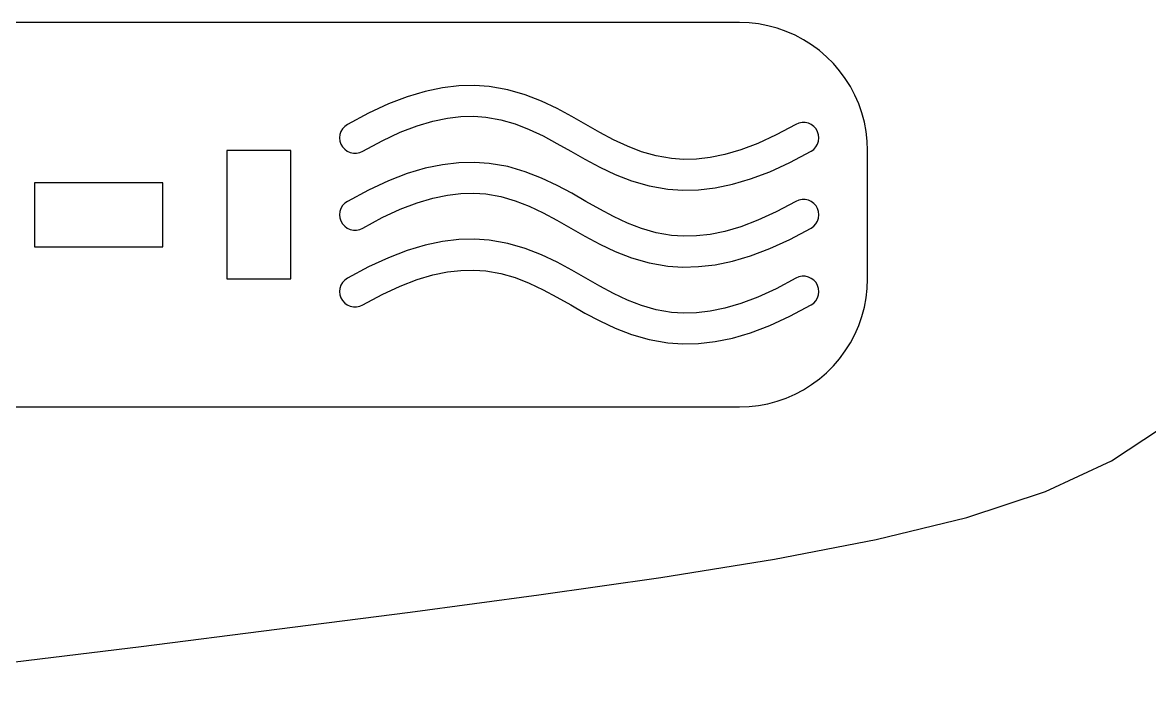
# Model space of a CAD drawing. Header units: millimetres. Extents: x -3928 to -434, y -548 to 1409.
# Drawn here: x -2938.1 to -2850.2, y 1222.8 to 1276.1 of the extents above; entities that cross this region are included whole.
import ezdxf

# ---------------------------------------------------------------- set-up
doc = ezdxf.new("R2010")
doc.units = ezdxf.units.MM
doc.header["$MEASUREMENT"] = 0
doc.layers.add('layer 1', color=7, linetype='Continuous')

msp = doc.modelspace()

# ---------------------------------------------------------------- linework, layer by layer
at = {"layer": 'layer 1', "color": 1, "lineweight": 25}
for points in [[(-2882.1985, 1276.0685), (-2882.1985, 1276.0685), (-2942.1986, 1276.0685), (-2942.1986, 1276.0685)], [(-2917.1986, 1266.0686), (-2917.1986, 1266.0686), (-2922.1986, 1266.0686), (-2922.1986, 1266.0686)], [(-2922.1986, 1266.0686), (-2922.1986, 1266.0686), (-2922.1986, 1256.0688), (-2922.1986, 1256.0688)], [(-2917.1986, 1256.0688), (-2917.1986, 1256.0688), (-2917.1986, 1266.0686), (-2917.1986, 1266.0686)], [(-2872.1987, 1256.0688), (-2872.1987, 1256.0688), (-2872.1987, 1266.0686), (-2872.1987, 1266.0686)], [(-2927.1985, 1263.5685), (-2927.1985, 1263.5685), (-2937.1987, 1263.5685), (-2937.1987, 1263.5685)], [(-2937.1987, 1263.5685), (-2937.1987, 1263.5685), (-2937.1987, 1258.5686), (-2937.1987, 1258.5686)], [(-2927.1985, 1258.5686), (-2927.1985, 1258.5686), (-2927.1985, 1263.5685), (-2927.1985, 1263.5685)], [(-2937.1987, 1258.5686), (-2937.1987, 1258.5686), (-2927.1985, 1258.5686), (-2927.1985, 1258.5686)], [(-2922.1986, 1256.0688), (-2922.1986, 1256.0688), (-2917.1986, 1256.0688), (-2917.1986, 1256.0688)], [(-2942.1986, 1246.0686), (-2942.1986, 1246.0686), (-2882.1985, 1246.0686), (-2882.1985, 1246.0686)]]:
    msp.add_open_spline(points, degree=3, dxfattribs=at)
for points, knots in [([(-2872.1987, 1266.0686), (-2872.1987, 1266.0686), (-2872.2265, 1266.8158), (-2872.2265, 1266.8158), (-2872.2265, 1266.8158), (-2872.2265, 1266.8158), (-2872.3105, 1267.5591), (-2872.3105, 1267.5591), (-2872.3105, 1267.5591), (-2872.3105, 1267.5591), (-2872.4495, 1268.2939), (-2872.4495, 1268.2939), (-2872.4495, 1268.2939), (-2872.4495, 1268.2939), (-2872.6428, 1269.0161), (-2872.6428, 1269.0161), (-2872.6428, 1269.0161), (-2872.6428, 1269.0161), (-2872.8898, 1269.722), (-2872.8898, 1269.722), (-2872.8898, 1269.722), (-2872.8898, 1269.722), (-2873.1889, 1270.4074), (-2873.1889, 1270.4074), (-2873.1889, 1270.4074), (-2873.1889, 1270.4074), (-2873.5385, 1271.0685), (-2873.5385, 1271.0685), (-2873.5385, 1271.0685), (-2873.5385, 1271.0685), (-2873.9361, 1271.7018), (-2873.9361, 1271.7018), (-2873.9361, 1271.7018), (-2873.9361, 1271.7018), (-2874.3802, 1272.3036), (-2874.3802, 1272.3036), (-2874.3802, 1272.3036), (-2874.3802, 1272.3036), (-2874.8681, 1272.8702), (-2874.8681, 1272.8702), (-2874.8681, 1272.8702), (-2874.8681, 1272.8702), (-2875.3969, 1273.399), (-2875.3969, 1273.399), (-2875.3969, 1273.399), (-2875.3969, 1273.399), (-2875.9639, 1273.8869), (-2875.9639, 1273.8869), (-2875.9639, 1273.8869), (-2875.9639, 1273.8869), (-2876.5653, 1274.331), (-2876.5653, 1274.331), (-2876.5653, 1274.331), (-2876.5653, 1274.331), (-2877.1986, 1274.729), (-2877.1986, 1274.729), (-2877.1986, 1274.729), (-2877.1986, 1274.729), (-2877.8597, 1275.0782), (-2877.8597, 1275.0782), (-2877.8597, 1275.0782), (-2877.8597, 1275.0782), (-2878.5451, 1275.3774), (-2878.5451, 1275.3774), (-2878.5451, 1275.3774), (-2878.5451, 1275.3774), (-2879.251, 1275.6243), (-2879.251, 1275.6243), (-2879.251, 1275.6243), (-2879.251, 1275.6243), (-2879.9735, 1275.818), (-2879.9735, 1275.818), (-2879.9735, 1275.818), (-2879.9735, 1275.818), (-2880.7084, 1275.957), (-2880.7084, 1275.957), (-2880.7084, 1275.957), (-2880.7084, 1275.957), (-2881.4513, 1276.0406), (-2881.4513, 1276.0406), (-2881.4513, 1276.0406), (-2881.4513, 1276.0406), (-2882.1985, 1276.0685), (-2882.1985, 1276.0685)], [0, 0, 0, 0, 0.0454545, 0.0454545, 0.0454545, 0.0454545, 0.0909091, 0.0909091, 0.0909091, 0.0909091, 0.1363636, 0.1363636, 0.1363636, 0.1363636, 0.1818182, 0.1818182, 0.1818182, 0.1818182, 0.2272727, 0.2272727, 0.2272727, 0.2272727, 0.2727273, 0.2727273, 0.2727273, 0.2727273, 0.3181818, 0.3181818, 0.3181818, 0.3181818, 0.3636364, 0.3636364, 0.3636364, 0.3636364, 0.4090909, 0.4090909, 0.4090909, 0.4090909, 0.4545455, 0.4545455, 0.4545455, 0.4545455, 0.5, 0.5, 0.5, 0.5, 0.5454545, 0.5454545, 0.5454545, 0.5454545, 0.5909091, 0.5909091, 0.5909091, 0.5909091, 0.6363636, 0.6363636, 0.6363636, 0.6363636, 0.6818182, 0.6818182, 0.6818182, 0.6818182, 0.7272727, 0.7272727, 0.7272727, 0.7272727, 0.7727273, 0.7727273, 0.7727273, 0.7727273, 0.8181818, 0.8181818, 0.8181818, 0.8181818, 0.8636364, 0.8636364, 0.8636364, 0.8636364, 0.9090909, 0.9090909, 0.9090909, 0.9090909, 1, 1, 1, 1]), ([(-3032.8409, 1272.255), (-3032.8409, 1272.255), (-3030.7941, 1271.9999), (-3030.7941, 1271.9999), (-3030.7941, 1271.9999), (-3030.7941, 1271.9999), (-3029.0988, 1271.2827), (-3029.0988, 1271.2827), (-3029.0988, 1271.2827), (-3029.0988, 1271.2827), (-3027.6993, 1270.1708), (-3027.6993, 1270.1708), (-3027.6993, 1270.1708), (-3027.6993, 1270.1708), (-3026.0455, 1267.8964), (-3026.0455, 1267.8964), (-3026.0455, 1267.8964), (-3026.0455, 1267.8964), (-3024.7899, 1265.0608), (-3024.7899, 1265.0608), (-3024.7899, 1265.0608), (-3024.7899, 1265.0608), (-3023.5069, 1260.6881), (-3023.5069, 1260.6881), (-3023.5069, 1260.6881), (-3023.5069, 1260.6881), (-3022.4274, 1255.9383), (-3022.4274, 1255.9383), (-3022.4274, 1255.9383), (-3022.4274, 1255.9383), (-3021.3348, 1251.0792), (-3021.3348, 1251.0792), (-3021.3348, 1251.0792), (-3021.3348, 1251.0792), (-3019.765, 1245.3987), (-3019.765, 1245.3987), (-3019.765, 1245.3987), (-3019.765, 1245.3987), (-3017.7026, 1240.1367), (-3017.7026, 1240.1367), (-3017.7026, 1240.1367), (-3017.7026, 1240.1367), (-3014.9908, 1235.479), (-3014.9908, 1235.479), (-3014.9908, 1235.479), (-3014.9908, 1235.479), (-3011.5283, 1231.537), (-3011.5283, 1231.537), (-3011.5283, 1231.537), (-3011.5283, 1231.537), (-3007.2625, 1228.3613), (-3007.2625, 1228.3613), (-3007.2625, 1228.3613), (-3007.2625, 1228.3613), (-3002.5427, 1226.0912), (-3002.5427, 1226.0912), (-3002.5427, 1226.0912), (-3002.5427, 1226.0912), (-2997.124, 1224.4617), (-2997.124, 1224.4617), (-2997.124, 1224.4617), (-2997.124, 1224.4617), (-2991.0397, 1223.4231), (-2991.0397, 1223.4231), (-2991.0397, 1223.4231), (-2991.0397, 1223.4231), (-2984.3387, 1222.9095), (-2984.3387, 1222.9095), (-2984.3387, 1222.9095), (-2984.3387, 1222.9095), (-2977.0824, 1222.8453), (-2977.0824, 1222.8453), (-2977.0824, 1222.8453), (-2977.0824, 1222.8453), (-2969.3435, 1223.1522), (-2969.3435, 1223.1522), (-2969.3435, 1223.1522), (-2969.3435, 1223.1522), (-2956.399, 1224.1943), (-2956.399, 1224.1943), (-2956.399, 1224.1943), (-2956.399, 1224.1943), (-2942.7959, 1225.6774), (-2942.7959, 1225.6774), (-2942.7959, 1225.6774), (-2942.7959, 1225.6774), (-2928.8898, 1227.375), (-2928.8898, 1227.375), (-2928.8898, 1227.375), (-2928.8898, 1227.375), (-2918.2941, 1228.7183), (-2918.2941, 1228.7183), (-2918.2941, 1228.7183), (-2918.2941, 1228.7183), (-2907.8984, 1230.0617), (-2907.8984, 1230.0617), (-2907.8984, 1230.0617), (-2907.8984, 1230.0617), (-2897.8622, 1231.4002), (-2897.8622, 1231.4002), (-2897.8622, 1231.4002), (-2897.8622, 1231.4002), (-2888.3394, 1232.7566), (-2888.3394, 1232.7566), (-2888.3394, 1232.7566), (-2888.3394, 1232.7566), (-2879.4734, 1234.1797), (-2879.4734, 1234.1797), (-2879.4734, 1234.1797), (-2879.4734, 1234.1797), (-2871.5299, 1235.7079), (-2871.5299, 1235.7079), (-2871.5299, 1235.7079), (-2871.5299, 1235.7079), (-2864.4482, 1237.4436), (-2864.4482, 1237.4436), (-2864.4482, 1237.4436), (-2864.4482, 1237.4436), (-2858.3088, 1239.4678), (-2858.3088, 1239.4678), (-2858.3088, 1239.4678), (-2858.3088, 1239.4678), (-2853.159, 1241.8565), (-2853.159, 1241.8565), (-2853.159, 1241.8565), (-2853.159, 1241.8565), (-2849.3426, 1244.3944), (-2849.3426, 1244.3944), (-2849.3426, 1244.3944), (-2849.3426, 1244.3944), (-2846.3193, 1247.3069), (-2846.3193, 1247.3069), (-2846.3193, 1247.3069), (-2846.3193, 1247.3069), (-2844.0142, 1250.5877), (-2844.0142, 1250.5877), (-2844.0142, 1250.5877), (-2844.0142, 1250.5877), (-2842.3008, 1254.1924), (-2842.3008, 1254.1924), (-2842.3008, 1254.1924), (-2842.3008, 1254.1924), (-2840.9902, 1258.0264), (-2840.9902, 1258.0264), (-2840.9902, 1258.0264), (-2840.9902, 1258.0264), (-2840.0176, 1261.2857), (-2840.0176, 1261.2857), (-2840.0176, 1261.2857), (-2840.0176, 1261.2857), (-2838.9445, 1264.4671), (-2838.9445, 1264.4671), (-2838.9445, 1264.4671), (-2838.9445, 1264.4671), (-2837.5242, 1267.3997), (-2837.5242, 1267.3997), (-2837.5242, 1267.3997), (-2837.5242, 1267.3997), (-2836.0513, 1269.3072), (-2836.0513, 1269.3072), (-2836.0513, 1269.3072), (-2836.0513, 1269.3072), (-2834.0649, 1270.8418), (-2834.0649, 1270.8418), (-2834.0649, 1270.8418), (-2834.0649, 1270.8418), (-2832.3715, 1271.5946), (-2832.3715, 1271.5946), (-2832.3715, 1271.5946), (-2832.3715, 1271.5946), (-2830.3173, 1272.0814), (-2830.3173, 1272.0814), (-2830.3173, 1272.0814), (-2830.3173, 1272.0814), (-2827.8411, 1272.255), (-2827.8411, 1272.255)], [0, 0, 0, 0, 0.0222222, 0.0222222, 0.0222222, 0.0222222, 0.0444444, 0.0444444, 0.0444444, 0.0444444, 0.0666667, 0.0666667, 0.0666667, 0.0666667, 0.0888889, 0.0888889, 0.0888889, 0.0888889, 0.1111111, 0.1111111, 0.1111111, 0.1111111, 0.1333333, 0.1333333, 0.1333333, 0.1333333, 0.1555556, 0.1555556, 0.1555556, 0.1555556, 0.1777778, 0.1777778, 0.1777778, 0.1777778, 0.2, 0.2, 0.2, 0.2, 0.2222222, 0.2222222, 0.2222222, 0.2222222, 0.2444444, 0.2444444, 0.2444444, 0.2444444, 0.2666667, 0.2666667, 0.2666667, 0.2666667, 0.2888889, 0.2888889, 0.2888889, 0.2888889, 0.3111111, 0.3111111, 0.3111111, 0.3111111, 0.3333333, 0.3333333, 0.3333333, 0.3333333, 0.3555556, 0.3555556, 0.3555556, 0.3555556, 0.3777778, 0.3777778, 0.3777778, 0.3777778, 0.4, 0.4, 0.4, 0.4, 0.4222222, 0.4222222, 0.4222222, 0.4222222, 0.4444444, 0.4444444, 0.4444444, 0.4444444, 0.4666667, 0.4666667, 0.4666667, 0.4666667, 0.4888889, 0.4888889, 0.4888889, 0.4888889, 0.5111111, 0.5111111, 0.5111111, 0.5111111, 0.5333333, 0.5333333, 0.5333333, 0.5333333, 0.5555556, 0.5555556, 0.5555556, 0.5555556, 0.5777778, 0.5777778, 0.5777778, 0.5777778, 0.6, 0.6, 0.6, 0.6, 0.6222222, 0.6222222, 0.6222222, 0.6222222, 0.6444444, 0.6444444, 0.6444444, 0.6444444, 0.6666667, 0.6666667, 0.6666667, 0.6666667, 0.6888889, 0.6888889, 0.6888889, 0.6888889, 0.7111111, 0.7111111, 0.7111111, 0.7111111, 0.7333333, 0.7333333, 0.7333333, 0.7333333, 0.7555556, 0.7555556, 0.7555556, 0.7555556, 0.7777778, 0.7777778, 0.7777778, 0.7777778, 0.8, 0.8, 0.8, 0.8, 0.8222222, 0.8222222, 0.8222222, 0.8222222, 0.8444444, 0.8444444, 0.8444444, 0.8444444, 0.8666667, 0.8666667, 0.8666667, 0.8666667, 0.8888889, 0.8888889, 0.8888889, 0.8888889, 0.9111111, 0.9111111, 0.9111111, 0.9111111, 0.9333333, 0.9333333, 0.9333333, 0.9333333, 0.9555556, 0.9555556, 0.9555556, 0.9555556, 1, 1, 1, 1]), ([(-2877.7916, 1268.1119), (-2877.7916, 1268.1119), (-2879.3301, 1267.2928), (-2879.3301, 1267.2928), (-2879.3301, 1267.2928), (-2879.3301, 1267.2928), (-2880.7627, 1266.638), (-2880.7627, 1266.638), (-2880.7627, 1266.638), (-2880.7627, 1266.638), (-2882.0944, 1266.1353), (-2882.0944, 1266.1353), (-2882.0944, 1266.1353), (-2882.0944, 1266.1353), (-2883.332, 1265.7719), (-2883.332, 1265.7719), (-2883.332, 1265.7719), (-2883.332, 1265.7719), (-2884.4827, 1265.5342), (-2884.4827, 1265.5342), (-2884.4827, 1265.5342), (-2884.4827, 1265.5342), (-2885.5555, 1265.4093), (-2885.5555, 1265.4093), (-2885.5555, 1265.4093), (-2885.5555, 1265.4093), (-2886.5602, 1265.3842), (-2886.5602, 1265.3842), (-2886.5602, 1265.3842), (-2886.5602, 1265.3842), (-2887.5078, 1265.4484), (-2887.5078, 1265.4484), (-2887.5078, 1265.4484), (-2887.5078, 1265.4484), (-2888.7016, 1265.6552), (-2888.7016, 1265.6552), (-2888.7016, 1265.6552), (-2888.7016, 1265.6552), (-2889.8379, 1265.9818), (-2889.8379, 1265.9818), (-2889.8379, 1265.9818), (-2889.8379, 1265.9818), (-2890.9375, 1266.4108), (-2890.9375, 1266.4108), (-2890.9375, 1266.4108), (-2890.9375, 1266.4108), (-2892.017, 1266.9234), (-2892.017, 1266.9234), (-2892.017, 1266.9234), (-2892.017, 1266.9234), (-2893.0916, 1267.4977), (-2893.0916, 1267.4977), (-2893.0916, 1267.4977), (-2893.0916, 1267.4977), (-2894.1757, 1268.1105), (-2894.1757, 1268.1105), (-2894.1757, 1268.1105), (-2894.1757, 1268.1105), (-2895.2834, 1268.7384), (-2895.2834, 1268.7384), (-2895.2834, 1268.7384), (-2895.2834, 1268.7384), (-2896.431, 1269.3533), (-2896.431, 1269.3533), (-2896.431, 1269.3533), (-2896.431, 1269.3533), (-2897.6346, 1269.9255), (-2897.6346, 1269.9255), (-2897.6346, 1269.9255), (-2897.6346, 1269.9255), (-2898.9096, 1270.4254), (-2898.9096, 1270.4254), (-2898.9096, 1270.4254), (-2898.9096, 1270.4254), (-2900.2699, 1270.8195), (-2900.2699, 1270.8195), (-2900.2699, 1270.8195), (-2900.2699, 1270.8195), (-2901.7255, 1271.0731), (-2901.7255, 1271.0731), (-2901.7255, 1271.0731), (-2901.7255, 1271.0731), (-2902.8829, 1271.1521), (-2902.8829, 1271.1521), (-2902.8829, 1271.1521), (-2902.8829, 1271.1521), (-2904.0989, 1271.1222), (-2904.0989, 1271.1222), (-2904.0989, 1271.1222), (-2904.0989, 1271.1222), (-2905.3749, 1270.9722), (-2905.3749, 1270.9722), (-2905.3749, 1270.9722), (-2905.3749, 1270.9722), (-2906.7137, 1270.6928), (-2906.7137, 1270.6928), (-2906.7137, 1270.6928), (-2906.7137, 1270.6928), (-2908.1196, 1270.2758), (-2908.1196, 1270.2758), (-2908.1196, 1270.2758), (-2908.1196, 1270.2758), (-2909.5973, 1269.7121), (-2909.5973, 1269.7121), (-2909.5973, 1269.7121), (-2909.5973, 1269.7121), (-2911.1542, 1268.9931), (-2911.1542, 1268.9931), (-2911.1542, 1268.9931), (-2911.1542, 1268.9931), (-2912.7963, 1268.1091), (-2912.7963, 1268.1091)], [0, 0, 0, 0, 0.0344828, 0.0344828, 0.0344828, 0.0344828, 0.0689655, 0.0689655, 0.0689655, 0.0689655, 0.1034483, 0.1034483, 0.1034483, 0.1034483, 0.137931, 0.137931, 0.137931, 0.137931, 0.1724138, 0.1724138, 0.1724138, 0.1724138, 0.2068966, 0.2068966, 0.2068966, 0.2068966, 0.2413793, 0.2413793, 0.2413793, 0.2413793, 0.2758621, 0.2758621, 0.2758621, 0.2758621, 0.3103448, 0.3103448, 0.3103448, 0.3103448, 0.3448276, 0.3448276, 0.3448276, 0.3448276, 0.3793103, 0.3793103, 0.3793103, 0.3793103, 0.4137931, 0.4137931, 0.4137931, 0.4137931, 0.4482759, 0.4482759, 0.4482759, 0.4482759, 0.4827586, 0.4827586, 0.4827586, 0.4827586, 0.5172414, 0.5172414, 0.5172414, 0.5172414, 0.5517241, 0.5517241, 0.5517241, 0.5517241, 0.5862069, 0.5862069, 0.5862069, 0.5862069, 0.6206897, 0.6206897, 0.6206897, 0.6206897, 0.6551724, 0.6551724, 0.6551724, 0.6551724, 0.6896552, 0.6896552, 0.6896552, 0.6896552, 0.7241379, 0.7241379, 0.7241379, 0.7241379, 0.7586207, 0.7586207, 0.7586207, 0.7586207, 0.7931034, 0.7931034, 0.7931034, 0.7931034, 0.8275862, 0.8275862, 0.8275862, 0.8275862, 0.862069, 0.862069, 0.862069, 0.862069, 0.8965517, 0.8965517, 0.8965517, 0.8965517, 0.9310345, 0.9310345, 0.9310345, 0.9310345, 1, 1, 1, 1]), ([(-2911.6008, 1266.0281), (-2911.6008, 1266.0281), (-2910.0799, 1266.8468), (-2910.0799, 1266.8468), (-2910.0799, 1266.8468), (-2910.0799, 1266.8468), (-2908.6642, 1267.5013), (-2908.6642, 1267.5013), (-2908.6642, 1267.5013), (-2908.6642, 1267.5013), (-2907.3484, 1268.0033), (-2907.3484, 1268.0033), (-2907.3484, 1268.0033), (-2907.3484, 1268.0033), (-2906.1257, 1268.3663), (-2906.1257, 1268.3663), (-2906.1257, 1268.3663), (-2906.1257, 1268.3663), (-2904.989, 1268.6033), (-2904.989, 1268.6033), (-2904.989, 1268.6033), (-2904.989, 1268.6033), (-2903.9289, 1268.7282), (-2903.9289, 1268.7282), (-2903.9289, 1268.7282), (-2903.9289, 1268.7282), (-2902.9362, 1268.7529), (-2902.9362, 1268.7529), (-2902.9362, 1268.7529), (-2902.9362, 1268.7529), (-2901.9992, 1268.6891), (-2901.9992, 1268.6891), (-2901.9992, 1268.6891), (-2901.9992, 1268.6891), (-2900.8171, 1268.4827), (-2900.8171, 1268.4827), (-2900.8171, 1268.4827), (-2900.8171, 1268.4827), (-2899.6903, 1268.156), (-2899.6903, 1268.156), (-2899.6903, 1268.156), (-2899.6903, 1268.156), (-2898.5977, 1267.7274), (-2898.5977, 1267.7274), (-2898.5977, 1267.7274), (-2898.5977, 1267.7274), (-2897.5225, 1267.2148), (-2897.5225, 1267.2148), (-2897.5225, 1267.2148), (-2897.5225, 1267.2148), (-2896.45, 1266.6401), (-2896.45, 1266.6401), (-2896.45, 1266.6401), (-2896.45, 1266.6401), (-2895.3663, 1266.0266), (-2895.3663, 1266.0266), (-2895.3663, 1266.0266), (-2895.3663, 1266.0266), (-2894.2568, 1265.3983), (-2894.2568, 1265.3983), (-2894.2568, 1265.3983), (-2894.2568, 1265.3983), (-2893.1053, 1264.7835), (-2893.1053, 1264.7835), (-2893.1053, 1264.7835), (-2893.1053, 1264.7835), (-2891.8964, 1264.2109), (-2891.8964, 1264.2109), (-2891.8964, 1264.2109), (-2891.8964, 1264.2109), (-2890.614, 1263.711), (-2890.614, 1263.711), (-2890.614, 1263.711), (-2890.614, 1263.711), (-2889.2449, 1263.3173), (-2889.2449, 1263.3173), (-2889.2449, 1263.3173), (-2889.2449, 1263.3173), (-2887.7791, 1263.0637), (-2887.7791, 1263.0637), (-2887.7791, 1263.0637), (-2887.7791, 1263.0637), (-2886.6128, 1262.985), (-2886.6128, 1262.985), (-2886.6128, 1262.985), (-2886.6128, 1262.985), (-2885.3873, 1263.015), (-2885.3873, 1263.015), (-2885.3873, 1263.015), (-2885.3873, 1263.015), (-2884.1007, 1263.1649), (-2884.1007, 1263.1649), (-2884.1007, 1263.1649), (-2884.1007, 1263.1649), (-2882.7495, 1263.4436), (-2882.7495, 1263.4436), (-2882.7495, 1263.4436), (-2882.7495, 1263.4436), (-2881.3307, 1263.8602), (-2881.3307, 1263.8602), (-2881.3307, 1263.8602), (-2881.3307, 1263.8602), (-2879.8381, 1264.4233), (-2879.8381, 1264.4233), (-2879.8381, 1264.4233), (-2879.8381, 1264.4233), (-2878.2654, 1265.1419), (-2878.2654, 1265.1419), (-2878.2654, 1265.1419), (-2878.2654, 1265.1419), (-2876.6059, 1266.0252), (-2876.6059, 1266.0252)], [0, 0, 0, 0, 0.0344828, 0.0344828, 0.0344828, 0.0344828, 0.0689655, 0.0689655, 0.0689655, 0.0689655, 0.1034483, 0.1034483, 0.1034483, 0.1034483, 0.137931, 0.137931, 0.137931, 0.137931, 0.1724138, 0.1724138, 0.1724138, 0.1724138, 0.2068966, 0.2068966, 0.2068966, 0.2068966, 0.2413793, 0.2413793, 0.2413793, 0.2413793, 0.2758621, 0.2758621, 0.2758621, 0.2758621, 0.3103448, 0.3103448, 0.3103448, 0.3103448, 0.3448276, 0.3448276, 0.3448276, 0.3448276, 0.3793103, 0.3793103, 0.3793103, 0.3793103, 0.4137931, 0.4137931, 0.4137931, 0.4137931, 0.4482759, 0.4482759, 0.4482759, 0.4482759, 0.4827586, 0.4827586, 0.4827586, 0.4827586, 0.5172414, 0.5172414, 0.5172414, 0.5172414, 0.5517241, 0.5517241, 0.5517241, 0.5517241, 0.5862069, 0.5862069, 0.5862069, 0.5862069, 0.6206897, 0.6206897, 0.6206897, 0.6206897, 0.6551724, 0.6551724, 0.6551724, 0.6551724, 0.6896552, 0.6896552, 0.6896552, 0.6896552, 0.7241379, 0.7241379, 0.7241379, 0.7241379, 0.7586207, 0.7586207, 0.7586207, 0.7586207, 0.7931034, 0.7931034, 0.7931034, 0.7931034, 0.8275862, 0.8275862, 0.8275862, 0.8275862, 0.862069, 0.862069, 0.862069, 0.862069, 0.8965517, 0.8965517, 0.8965517, 0.8965517, 0.9310345, 0.9310345, 0.9310345, 0.9310345, 1, 1, 1, 1]), ([(-2876.6059, 1266.0252), (-2876.6059, 1266.0252), (-2876.4017, 1266.1713), (-2876.4017, 1266.1713), (-2876.4017, 1266.1713), (-2876.4017, 1266.1713), (-2876.2327, 1266.3568), (-2876.2327, 1266.3568), (-2876.2327, 1266.3568), (-2876.2327, 1266.3568), (-2876.1057, 1266.5731), (-2876.1057, 1266.5731), (-2876.1057, 1266.5731), (-2876.1057, 1266.5731), (-2876.0267, 1266.8112), (-2876.0267, 1266.8112), (-2876.0267, 1266.8112), (-2876.0267, 1266.8112), (-2875.9988, 1267.0603), (-2875.9988, 1267.0603), (-2875.9988, 1267.0603), (-2875.9988, 1267.0603), (-2876.0231, 1267.31), (-2876.0231, 1267.31), (-2876.0231, 1267.31), (-2876.0231, 1267.31), (-2876.099, 1267.5492), (-2876.099, 1267.5492), (-2876.099, 1267.5492), (-2876.099, 1267.5492), (-2876.2232, 1267.7672), (-2876.2232, 1267.7672), (-2876.2232, 1267.7672), (-2876.2232, 1267.7672), (-2876.3897, 1267.9549), (-2876.3897, 1267.9549), (-2876.3897, 1267.9549), (-2876.3897, 1267.9549), (-2876.5915, 1268.1038), (-2876.5915, 1268.1038), (-2876.5915, 1268.1038), (-2876.5915, 1268.1038), (-2876.8201, 1268.2075), (-2876.8201, 1268.2075), (-2876.8201, 1268.2075), (-2876.8201, 1268.2075), (-2877.0652, 1268.2611), (-2877.0652, 1268.2611), (-2877.0652, 1268.2611), (-2877.0652, 1268.2611), (-2877.3161, 1268.2629), (-2877.3161, 1268.2629), (-2877.3161, 1268.2629), (-2877.3161, 1268.2629), (-2877.5616, 1268.2125), (-2877.5616, 1268.2125), (-2877.5616, 1268.2125), (-2877.5616, 1268.2125), (-2877.7916, 1268.1119), (-2877.7916, 1268.1119)], [0, 0, 0, 0, 0.0625, 0.0625, 0.0625, 0.0625, 0.125, 0.125, 0.125, 0.125, 0.1875, 0.1875, 0.1875, 0.1875, 0.25, 0.25, 0.25, 0.25, 0.3125, 0.3125, 0.3125, 0.3125, 0.375, 0.375, 0.375, 0.375, 0.4375, 0.4375, 0.4375, 0.4375, 0.5, 0.5, 0.5, 0.5, 0.5625, 0.5625, 0.5625, 0.5625, 0.625, 0.625, 0.625, 0.625, 0.6875, 0.6875, 0.6875, 0.6875, 0.75, 0.75, 0.75, 0.75, 0.8125, 0.8125, 0.8125, 0.8125, 0.875, 0.875, 0.875, 0.875, 1, 1, 1, 1]), ([(-2912.7963, 1268.1091), (-2912.7963, 1268.1091), (-2912.9999, 1267.962), (-2912.9999, 1267.962), (-2912.9999, 1267.962), (-2912.9999, 1267.962), (-2913.1682, 1267.7761), (-2913.1682, 1267.7761), (-2913.1682, 1267.7761), (-2913.1682, 1267.7761), (-2913.2937, 1267.5591), (-2913.2937, 1267.5591), (-2913.2937, 1267.5591), (-2913.2937, 1267.5591), (-2913.3721, 1267.3206), (-2913.3721, 1267.3206), (-2913.3721, 1267.3206), (-2913.3721, 1267.3206), (-2913.3985, 1267.0712), (-2913.3985, 1267.0712), (-2913.3985, 1267.0712), (-2913.3985, 1267.0712), (-2913.3728, 1266.8214), (-2913.3728, 1266.8214), (-2913.3728, 1266.8214), (-2913.3728, 1266.8214), (-2913.2959, 1266.583), (-2913.2959, 1266.583), (-2913.2959, 1266.583), (-2913.2959, 1266.583), (-2913.171, 1266.3653), (-2913.171, 1266.3653), (-2913.171, 1266.3653), (-2913.171, 1266.3653), (-2913.0034, 1266.1787), (-2913.0034, 1266.1787), (-2913.0034, 1266.1787), (-2913.0034, 1266.1787), (-2912.8009, 1266.0305), (-2912.8009, 1266.0305), (-2912.8009, 1266.0305), (-2912.8009, 1266.0305), (-2912.572, 1265.9282), (-2912.572, 1265.9282), (-2912.572, 1265.9282), (-2912.572, 1265.9282), (-2912.3264, 1265.8757), (-2912.3264, 1265.8757), (-2912.3264, 1265.8757), (-2912.3264, 1265.8757), (-2912.0756, 1265.8749), (-2912.0756, 1265.8749), (-2912.0756, 1265.8749), (-2912.0756, 1265.8749), (-2911.8301, 1265.9265), (-2911.8301, 1265.9265), (-2911.8301, 1265.9265), (-2911.8301, 1265.9265), (-2911.6008, 1266.0281), (-2911.6008, 1266.0281)], [0, 0, 0, 0, 0.0625, 0.0625, 0.0625, 0.0625, 0.125, 0.125, 0.125, 0.125, 0.1875, 0.1875, 0.1875, 0.1875, 0.25, 0.25, 0.25, 0.25, 0.3125, 0.3125, 0.3125, 0.3125, 0.375, 0.375, 0.375, 0.375, 0.4375, 0.4375, 0.4375, 0.4375, 0.5, 0.5, 0.5, 0.5, 0.5625, 0.5625, 0.5625, 0.5625, 0.625, 0.625, 0.625, 0.625, 0.6875, 0.6875, 0.6875, 0.6875, 0.75, 0.75, 0.75, 0.75, 0.8125, 0.8125, 0.8125, 0.8125, 0.875, 0.875, 0.875, 0.875, 1, 1, 1, 1]), ([(-2877.7916, 1262.1119), (-2877.7916, 1262.1119), (-2879.3301, 1261.2927), (-2879.3301, 1261.2927), (-2879.3301, 1261.2927), (-2879.3301, 1261.2927), (-2880.7627, 1260.638), (-2880.7627, 1260.638), (-2880.7627, 1260.638), (-2880.7627, 1260.638), (-2882.0944, 1260.1353), (-2882.0944, 1260.1353), (-2882.0944, 1260.1353), (-2882.0944, 1260.1353), (-2883.332, 1259.7719), (-2883.332, 1259.7719), (-2883.332, 1259.7719), (-2883.332, 1259.7719), (-2884.4827, 1259.5341), (-2884.4827, 1259.5341), (-2884.4827, 1259.5341), (-2884.4827, 1259.5341), (-2885.5555, 1259.4092), (-2885.5555, 1259.4092), (-2885.5555, 1259.4092), (-2885.5555, 1259.4092), (-2886.5602, 1259.3842), (-2886.5602, 1259.3842), (-2886.5602, 1259.3842), (-2886.5602, 1259.3842), (-2887.5078, 1259.4484), (-2887.5078, 1259.4484), (-2887.5078, 1259.4484), (-2887.5078, 1259.4484), (-2888.7016, 1259.6551), (-2888.7016, 1259.6551), (-2888.7016, 1259.6551), (-2888.7016, 1259.6551), (-2889.8379, 1259.9818), (-2889.8379, 1259.9818), (-2889.8379, 1259.9818), (-2889.8379, 1259.9818), (-2890.9375, 1260.4108), (-2890.9375, 1260.4108), (-2890.9375, 1260.4108), (-2890.9375, 1260.4108), (-2892.017, 1260.9234), (-2892.017, 1260.9234), (-2892.017, 1260.9234), (-2892.017, 1260.9234), (-2893.0916, 1261.4977), (-2893.0916, 1261.4977), (-2893.0916, 1261.4977), (-2893.0916, 1261.4977), (-2894.1757, 1262.1105), (-2894.1757, 1262.1105), (-2894.1757, 1262.1105), (-2894.1757, 1262.1105), (-2895.2834, 1262.7384), (-2895.2834, 1262.7384), (-2895.2834, 1262.7384), (-2895.2834, 1262.7384), (-2896.431, 1263.3533), (-2896.431, 1263.3533), (-2896.431, 1263.3533), (-2896.431, 1263.3533), (-2897.6346, 1263.9255), (-2897.6346, 1263.9255), (-2897.6346, 1263.9255), (-2897.6346, 1263.9255), (-2898.9096, 1264.4254), (-2898.9096, 1264.4254), (-2898.9096, 1264.4254), (-2898.9096, 1264.4254), (-2900.2699, 1264.8194), (-2900.2699, 1264.8194), (-2900.2699, 1264.8194), (-2900.2699, 1264.8194), (-2901.7255, 1265.0734), (-2901.7255, 1265.0734), (-2901.7255, 1265.0734), (-2901.7255, 1265.0734), (-2902.8829, 1265.1521), (-2902.8829, 1265.1521), (-2902.8829, 1265.1521), (-2902.8829, 1265.1521), (-2904.0989, 1265.1221), (-2904.0989, 1265.1221), (-2904.0989, 1265.1221), (-2904.0989, 1265.1221), (-2905.3749, 1264.9722), (-2905.3749, 1264.9722), (-2905.3749, 1264.9722), (-2905.3749, 1264.9722), (-2906.7137, 1264.6928), (-2906.7137, 1264.6928), (-2906.7137, 1264.6928), (-2906.7137, 1264.6928), (-2908.1196, 1264.2758), (-2908.1196, 1264.2758), (-2908.1196, 1264.2758), (-2908.1196, 1264.2758), (-2909.5973, 1263.7124), (-2909.5973, 1263.7124), (-2909.5973, 1263.7124), (-2909.5973, 1263.7124), (-2911.1542, 1262.9931), (-2911.1542, 1262.9931), (-2911.1542, 1262.9931), (-2911.1542, 1262.9931), (-2912.7963, 1262.109), (-2912.7963, 1262.109)], [0, 0, 0, 0, 0.0344828, 0.0344828, 0.0344828, 0.0344828, 0.0689655, 0.0689655, 0.0689655, 0.0689655, 0.1034483, 0.1034483, 0.1034483, 0.1034483, 0.137931, 0.137931, 0.137931, 0.137931, 0.1724138, 0.1724138, 0.1724138, 0.1724138, 0.2068966, 0.2068966, 0.2068966, 0.2068966, 0.2413793, 0.2413793, 0.2413793, 0.2413793, 0.2758621, 0.2758621, 0.2758621, 0.2758621, 0.3103448, 0.3103448, 0.3103448, 0.3103448, 0.3448276, 0.3448276, 0.3448276, 0.3448276, 0.3793103, 0.3793103, 0.3793103, 0.3793103, 0.4137931, 0.4137931, 0.4137931, 0.4137931, 0.4482759, 0.4482759, 0.4482759, 0.4482759, 0.4827586, 0.4827586, 0.4827586, 0.4827586, 0.5172414, 0.5172414, 0.5172414, 0.5172414, 0.5517241, 0.5517241, 0.5517241, 0.5517241, 0.5862069, 0.5862069, 0.5862069, 0.5862069, 0.6206897, 0.6206897, 0.6206897, 0.6206897, 0.6551724, 0.6551724, 0.6551724, 0.6551724, 0.6896552, 0.6896552, 0.6896552, 0.6896552, 0.7241379, 0.7241379, 0.7241379, 0.7241379, 0.7586207, 0.7586207, 0.7586207, 0.7586207, 0.7931034, 0.7931034, 0.7931034, 0.7931034, 0.8275862, 0.8275862, 0.8275862, 0.8275862, 0.862069, 0.862069, 0.862069, 0.862069, 0.8965517, 0.8965517, 0.8965517, 0.8965517, 0.9310345, 0.9310345, 0.9310345, 0.9310345, 1, 1, 1, 1]), ([(-2912.7963, 1262.109), (-2912.7963, 1262.109), (-2912.9999, 1261.9619), (-2912.9999, 1261.9619), (-2912.9999, 1261.9619), (-2912.9999, 1261.9619), (-2913.1682, 1261.776), (-2913.1682, 1261.776), (-2913.1682, 1261.776), (-2913.1682, 1261.776), (-2913.2937, 1261.5591), (-2913.2937, 1261.5591), (-2913.2937, 1261.5591), (-2913.2937, 1261.5591), (-2913.3721, 1261.3206), (-2913.3721, 1261.3206), (-2913.3721, 1261.3206), (-2913.3721, 1261.3206), (-2913.3985, 1261.0712), (-2913.3985, 1261.0712), (-2913.3985, 1261.0712), (-2913.3985, 1261.0712), (-2913.3728, 1260.8214), (-2913.3728, 1260.8214), (-2913.3728, 1260.8214), (-2913.3728, 1260.8214), (-2913.2959, 1260.5829), (-2913.2959, 1260.5829), (-2913.2959, 1260.5829), (-2913.2959, 1260.5829), (-2913.171, 1260.3653), (-2913.171, 1260.3653), (-2913.171, 1260.3653), (-2913.171, 1260.3653), (-2913.0034, 1260.1786), (-2913.0034, 1260.1786), (-2913.0034, 1260.1786), (-2913.0034, 1260.1786), (-2912.8009, 1260.0305), (-2912.8009, 1260.0305), (-2912.8009, 1260.0305), (-2912.8009, 1260.0305), (-2912.572, 1259.9282), (-2912.572, 1259.9282), (-2912.572, 1259.9282), (-2912.572, 1259.9282), (-2912.3264, 1259.8756), (-2912.3264, 1259.8756), (-2912.3264, 1259.8756), (-2912.3264, 1259.8756), (-2912.0756, 1259.8749), (-2912.0756, 1259.8749), (-2912.0756, 1259.8749), (-2912.0756, 1259.8749), (-2911.8301, 1259.9264), (-2911.8301, 1259.9264), (-2911.8301, 1259.9264), (-2911.8301, 1259.9264), (-2911.6008, 1260.028), (-2911.6008, 1260.028)], [0, 0, 0, 0, 0.0625, 0.0625, 0.0625, 0.0625, 0.125, 0.125, 0.125, 0.125, 0.1875, 0.1875, 0.1875, 0.1875, 0.25, 0.25, 0.25, 0.25, 0.3125, 0.3125, 0.3125, 0.3125, 0.375, 0.375, 0.375, 0.375, 0.4375, 0.4375, 0.4375, 0.4375, 0.5, 0.5, 0.5, 0.5, 0.5625, 0.5625, 0.5625, 0.5625, 0.625, 0.625, 0.625, 0.625, 0.6875, 0.6875, 0.6875, 0.6875, 0.75, 0.75, 0.75, 0.75, 0.8125, 0.8125, 0.8125, 0.8125, 0.875, 0.875, 0.875, 0.875, 1, 1, 1, 1]), ([(-2911.6008, 1260.028), (-2911.6008, 1260.028), (-2910.0799, 1260.8468), (-2910.0799, 1260.8468), (-2910.0799, 1260.8468), (-2910.0799, 1260.8468), (-2908.6642, 1261.5012), (-2908.6642, 1261.5012), (-2908.6642, 1261.5012), (-2908.6642, 1261.5012), (-2907.3484, 1262.0032), (-2907.3484, 1262.0032), (-2907.3484, 1262.0032), (-2907.3484, 1262.0032), (-2906.1257, 1262.3662), (-2906.1257, 1262.3662), (-2906.1257, 1262.3662), (-2906.1257, 1262.3662), (-2904.989, 1262.6033), (-2904.989, 1262.6033), (-2904.989, 1262.6033), (-2904.989, 1262.6033), (-2903.9289, 1262.7282), (-2903.9289, 1262.7282), (-2903.9289, 1262.7282), (-2903.9289, 1262.7282), (-2902.9362, 1262.7529), (-2902.9362, 1262.7529), (-2902.9362, 1262.7529), (-2902.9362, 1262.7529), (-2901.9992, 1262.689), (-2901.9992, 1262.689), (-2901.9992, 1262.689), (-2901.9992, 1262.689), (-2900.8171, 1262.4826), (-2900.8171, 1262.4826), (-2900.8171, 1262.4826), (-2900.8171, 1262.4826), (-2899.6903, 1262.156), (-2899.6903, 1262.156), (-2899.6903, 1262.156), (-2899.6903, 1262.156), (-2898.5977, 1261.7273), (-2898.5977, 1261.7273), (-2898.5977, 1261.7273), (-2898.5977, 1261.7273), (-2897.5225, 1261.2148), (-2897.5225, 1261.2148), (-2897.5225, 1261.2148), (-2897.5225, 1261.2148), (-2896.45, 1260.6401), (-2896.45, 1260.6401), (-2896.45, 1260.6401), (-2896.45, 1260.6401), (-2895.3663, 1260.0266), (-2895.3663, 1260.0266), (-2895.3663, 1260.0266), (-2895.3663, 1260.0266), (-2894.2568, 1259.3983), (-2894.2568, 1259.3983), (-2894.2568, 1259.3983), (-2894.2568, 1259.3983), (-2893.1053, 1258.7834), (-2893.1053, 1258.7834), (-2893.1053, 1258.7834), (-2893.1053, 1258.7834), (-2891.8964, 1258.2108), (-2891.8964, 1258.2108), (-2891.8964, 1258.2108), (-2891.8964, 1258.2108), (-2890.614, 1257.711), (-2890.614, 1257.711), (-2890.614, 1257.711), (-2890.614, 1257.711), (-2889.2449, 1257.3173), (-2889.2449, 1257.3173), (-2889.2449, 1257.3173), (-2889.2449, 1257.3173), (-2887.7791, 1257.0636), (-2887.7791, 1257.0636), (-2887.7791, 1257.0636), (-2887.7791, 1257.0636), (-2886.6128, 1256.9849), (-2886.6128, 1256.9849), (-2886.6128, 1256.9849), (-2886.6128, 1256.9849), (-2885.3873, 1257.0153), (-2885.3873, 1257.0153), (-2885.3873, 1257.0153), (-2885.3873, 1257.0153), (-2884.1007, 1257.1649), (-2884.1007, 1257.1649), (-2884.1007, 1257.1649), (-2884.1007, 1257.1649), (-2882.7495, 1257.4436), (-2882.7495, 1257.4436), (-2882.7495, 1257.4436), (-2882.7495, 1257.4436), (-2881.3307, 1257.8602), (-2881.3307, 1257.8602), (-2881.3307, 1257.8602), (-2881.3307, 1257.8602), (-2879.8381, 1258.4232), (-2879.8381, 1258.4232), (-2879.8381, 1258.4232), (-2879.8381, 1258.4232), (-2878.2654, 1259.1418), (-2878.2654, 1259.1418), (-2878.2654, 1259.1418), (-2878.2654, 1259.1418), (-2876.6059, 1260.0252), (-2876.6059, 1260.0252)], [0, 0, 0, 0, 0.0344828, 0.0344828, 0.0344828, 0.0344828, 0.0689655, 0.0689655, 0.0689655, 0.0689655, 0.1034483, 0.1034483, 0.1034483, 0.1034483, 0.137931, 0.137931, 0.137931, 0.137931, 0.1724138, 0.1724138, 0.1724138, 0.1724138, 0.2068966, 0.2068966, 0.2068966, 0.2068966, 0.2413793, 0.2413793, 0.2413793, 0.2413793, 0.2758621, 0.2758621, 0.2758621, 0.2758621, 0.3103448, 0.3103448, 0.3103448, 0.3103448, 0.3448276, 0.3448276, 0.3448276, 0.3448276, 0.3793103, 0.3793103, 0.3793103, 0.3793103, 0.4137931, 0.4137931, 0.4137931, 0.4137931, 0.4482759, 0.4482759, 0.4482759, 0.4482759, 0.4827586, 0.4827586, 0.4827586, 0.4827586, 0.5172414, 0.5172414, 0.5172414, 0.5172414, 0.5517241, 0.5517241, 0.5517241, 0.5517241, 0.5862069, 0.5862069, 0.5862069, 0.5862069, 0.6206897, 0.6206897, 0.6206897, 0.6206897, 0.6551724, 0.6551724, 0.6551724, 0.6551724, 0.6896552, 0.6896552, 0.6896552, 0.6896552, 0.7241379, 0.7241379, 0.7241379, 0.7241379, 0.7586207, 0.7586207, 0.7586207, 0.7586207, 0.7931034, 0.7931034, 0.7931034, 0.7931034, 0.8275862, 0.8275862, 0.8275862, 0.8275862, 0.862069, 0.862069, 0.862069, 0.862069, 0.8965517, 0.8965517, 0.8965517, 0.8965517, 0.9310345, 0.9310345, 0.9310345, 0.9310345, 1, 1, 1, 1]), ([(-2876.6059, 1260.0252), (-2876.6059, 1260.0252), (-2876.4017, 1260.1712), (-2876.4017, 1260.1712), (-2876.4017, 1260.1712), (-2876.4017, 1260.1712), (-2876.2327, 1260.3568), (-2876.2327, 1260.3568), (-2876.2327, 1260.3568), (-2876.2327, 1260.3568), (-2876.1057, 1260.573), (-2876.1057, 1260.573), (-2876.1057, 1260.573), (-2876.1057, 1260.573), (-2876.0267, 1260.8112), (-2876.0267, 1260.8112), (-2876.0267, 1260.8112), (-2876.0267, 1260.8112), (-2875.9988, 1261.0606), (-2875.9988, 1261.0606), (-2875.9988, 1261.0606), (-2875.9988, 1261.0606), (-2876.0231, 1261.31), (-2876.0231, 1261.31), (-2876.0231, 1261.31), (-2876.0231, 1261.31), (-2876.099, 1261.5492), (-2876.099, 1261.5492), (-2876.099, 1261.5492), (-2876.099, 1261.5492), (-2876.2232, 1261.7672), (-2876.2232, 1261.7672), (-2876.2232, 1261.7672), (-2876.2232, 1261.7672), (-2876.3897, 1261.9549), (-2876.3897, 1261.9549), (-2876.3897, 1261.9549), (-2876.3897, 1261.9549), (-2876.5915, 1262.1038), (-2876.5915, 1262.1038), (-2876.5915, 1262.1038), (-2876.5915, 1262.1038), (-2876.8201, 1262.2075), (-2876.8201, 1262.2075), (-2876.8201, 1262.2075), (-2876.8201, 1262.2075), (-2877.0652, 1262.2611), (-2877.0652, 1262.2611), (-2877.0652, 1262.2611), (-2877.0652, 1262.2611), (-2877.3161, 1262.2629), (-2877.3161, 1262.2629), (-2877.3161, 1262.2629), (-2877.3161, 1262.2629), (-2877.5616, 1262.2124), (-2877.5616, 1262.2124), (-2877.5616, 1262.2124), (-2877.5616, 1262.2124), (-2877.7916, 1262.1119), (-2877.7916, 1262.1119)], [0, 0, 0, 0, 0.0625, 0.0625, 0.0625, 0.0625, 0.125, 0.125, 0.125, 0.125, 0.1875, 0.1875, 0.1875, 0.1875, 0.25, 0.25, 0.25, 0.25, 0.3125, 0.3125, 0.3125, 0.3125, 0.375, 0.375, 0.375, 0.375, 0.4375, 0.4375, 0.4375, 0.4375, 0.5, 0.5, 0.5, 0.5, 0.5625, 0.5625, 0.5625, 0.5625, 0.625, 0.625, 0.625, 0.625, 0.6875, 0.6875, 0.6875, 0.6875, 0.75, 0.75, 0.75, 0.75, 0.8125, 0.8125, 0.8125, 0.8125, 0.875, 0.875, 0.875, 0.875, 1, 1, 1, 1]), ([(-2877.7916, 1256.1118), (-2877.7916, 1256.1118), (-2879.3301, 1255.2927), (-2879.3301, 1255.2927), (-2879.3301, 1255.2927), (-2879.3301, 1255.2927), (-2880.7627, 1254.6379), (-2880.7627, 1254.6379), (-2880.7627, 1254.6379), (-2880.7627, 1254.6379), (-2882.0944, 1254.1352), (-2882.0944, 1254.1352), (-2882.0944, 1254.1352), (-2882.0944, 1254.1352), (-2883.332, 1253.7718), (-2883.332, 1253.7718), (-2883.332, 1253.7718), (-2883.332, 1253.7718), (-2884.4827, 1253.5341), (-2884.4827, 1253.5341), (-2884.4827, 1253.5341), (-2884.4827, 1253.5341), (-2885.5555, 1253.4092), (-2885.5555, 1253.4092), (-2885.5555, 1253.4092), (-2885.5555, 1253.4092), (-2886.5602, 1253.3845), (-2886.5602, 1253.3845), (-2886.5602, 1253.3845), (-2886.5602, 1253.3845), (-2887.5078, 1253.4483), (-2887.5078, 1253.4483), (-2887.5078, 1253.4483), (-2887.5078, 1253.4483), (-2888.7016, 1253.6551), (-2888.7016, 1253.6551), (-2888.7016, 1253.6551), (-2888.7016, 1253.6551), (-2889.8379, 1253.9817), (-2889.8379, 1253.9817), (-2889.8379, 1253.9817), (-2889.8379, 1253.9817), (-2890.9375, 1254.4107), (-2890.9375, 1254.4107), (-2890.9375, 1254.4107), (-2890.9375, 1254.4107), (-2892.017, 1254.9233), (-2892.017, 1254.9233), (-2892.017, 1254.9233), (-2892.017, 1254.9233), (-2893.0916, 1255.4976), (-2893.0916, 1255.4976), (-2893.0916, 1255.4976), (-2893.0916, 1255.4976), (-2894.1757, 1256.1104), (-2894.1757, 1256.1104), (-2894.1757, 1256.1104), (-2894.1757, 1256.1104), (-2895.2834, 1256.7384), (-2895.2834, 1256.7384), (-2895.2834, 1256.7384), (-2895.2834, 1256.7384), (-2896.431, 1257.3532), (-2896.431, 1257.3532), (-2896.431, 1257.3532), (-2896.431, 1257.3532), (-2897.6346, 1257.9255), (-2897.6346, 1257.9255), (-2897.6346, 1257.9255), (-2897.6346, 1257.9255), (-2898.9096, 1258.4257), (-2898.9096, 1258.4257), (-2898.9096, 1258.4257), (-2898.9096, 1258.4257), (-2900.2699, 1258.8194), (-2900.2699, 1258.8194), (-2900.2699, 1258.8194), (-2900.2699, 1258.8194), (-2901.7255, 1259.0734), (-2901.7255, 1259.0734), (-2901.7255, 1259.0734), (-2901.7255, 1259.0734), (-2902.8829, 1259.1521), (-2902.8829, 1259.1521), (-2902.8829, 1259.1521), (-2902.8829, 1259.1521), (-2904.0989, 1259.1221), (-2904.0989, 1259.1221), (-2904.0989, 1259.1221), (-2904.0989, 1259.1221), (-2905.3749, 1258.9721), (-2905.3749, 1258.9721), (-2905.3749, 1258.9721), (-2905.3749, 1258.9721), (-2906.7137, 1258.6931), (-2906.7137, 1258.6931), (-2906.7137, 1258.6931), (-2906.7137, 1258.6931), (-2908.1196, 1258.2758), (-2908.1196, 1258.2758), (-2908.1196, 1258.2758), (-2908.1196, 1258.2758), (-2909.5973, 1257.7124), (-2909.5973, 1257.7124), (-2909.5973, 1257.7124), (-2909.5973, 1257.7124), (-2911.1542, 1256.9931), (-2911.1542, 1256.9931), (-2911.1542, 1256.9931), (-2911.1542, 1256.9931), (-2912.7963, 1256.109), (-2912.7963, 1256.109)], [0, 0, 0, 0, 0.0344828, 0.0344828, 0.0344828, 0.0344828, 0.0689655, 0.0689655, 0.0689655, 0.0689655, 0.1034483, 0.1034483, 0.1034483, 0.1034483, 0.137931, 0.137931, 0.137931, 0.137931, 0.1724138, 0.1724138, 0.1724138, 0.1724138, 0.2068966, 0.2068966, 0.2068966, 0.2068966, 0.2413793, 0.2413793, 0.2413793, 0.2413793, 0.2758621, 0.2758621, 0.2758621, 0.2758621, 0.3103448, 0.3103448, 0.3103448, 0.3103448, 0.3448276, 0.3448276, 0.3448276, 0.3448276, 0.3793103, 0.3793103, 0.3793103, 0.3793103, 0.4137931, 0.4137931, 0.4137931, 0.4137931, 0.4482759, 0.4482759, 0.4482759, 0.4482759, 0.4827586, 0.4827586, 0.4827586, 0.4827586, 0.5172414, 0.5172414, 0.5172414, 0.5172414, 0.5517241, 0.5517241, 0.5517241, 0.5517241, 0.5862069, 0.5862069, 0.5862069, 0.5862069, 0.6206897, 0.6206897, 0.6206897, 0.6206897, 0.6551724, 0.6551724, 0.6551724, 0.6551724, 0.6896552, 0.6896552, 0.6896552, 0.6896552, 0.7241379, 0.7241379, 0.7241379, 0.7241379, 0.7586207, 0.7586207, 0.7586207, 0.7586207, 0.7931034, 0.7931034, 0.7931034, 0.7931034, 0.8275862, 0.8275862, 0.8275862, 0.8275862, 0.862069, 0.862069, 0.862069, 0.862069, 0.8965517, 0.8965517, 0.8965517, 0.8965517, 0.9310345, 0.9310345, 0.9310345, 0.9310345, 1, 1, 1, 1]), ([(-2911.6008, 1254.0283), (-2911.6008, 1254.0283), (-2910.0799, 1254.8471), (-2910.0799, 1254.8471), (-2910.0799, 1254.8471), (-2910.0799, 1254.8471), (-2908.6642, 1255.5012), (-2908.6642, 1255.5012), (-2908.6642, 1255.5012), (-2908.6642, 1255.5012), (-2907.3484, 1256.0032), (-2907.3484, 1256.0032), (-2907.3484, 1256.0032), (-2907.3484, 1256.0032), (-2906.1257, 1256.3662), (-2906.1257, 1256.3662), (-2906.1257, 1256.3662), (-2906.1257, 1256.3662), (-2904.989, 1256.6032), (-2904.989, 1256.6032), (-2904.989, 1256.6032), (-2904.989, 1256.6032), (-2903.9289, 1256.7281), (-2903.9289, 1256.7281), (-2903.9289, 1256.7281), (-2903.9289, 1256.7281), (-2902.9362, 1256.7528), (-2902.9362, 1256.7528), (-2902.9362, 1256.7528), (-2902.9362, 1256.7528), (-2901.9992, 1256.689), (-2901.9992, 1256.689), (-2901.9992, 1256.689), (-2901.9992, 1256.689), (-2900.8171, 1256.4826), (-2900.8171, 1256.4826), (-2900.8171, 1256.4826), (-2900.8171, 1256.4826), (-2899.6903, 1256.1563), (-2899.6903, 1256.1563), (-2899.6903, 1256.1563), (-2899.6903, 1256.1563), (-2898.5977, 1255.7273), (-2898.5977, 1255.7273), (-2898.5977, 1255.7273), (-2898.5977, 1255.7273), (-2897.5225, 1255.2147), (-2897.5225, 1255.2147), (-2897.5225, 1255.2147), (-2897.5225, 1255.2147), (-2896.45, 1254.64), (-2896.45, 1254.64), (-2896.45, 1254.64), (-2896.45, 1254.64), (-2895.3663, 1254.0266), (-2895.3663, 1254.0266), (-2895.3663, 1254.0266), (-2895.3663, 1254.0266), (-2894.2568, 1253.3983), (-2894.2568, 1253.3983), (-2894.2568, 1253.3983), (-2894.2568, 1253.3983), (-2893.1053, 1252.7834), (-2893.1053, 1252.7834), (-2893.1053, 1252.7834), (-2893.1053, 1252.7834), (-2891.8964, 1252.2108), (-2891.8964, 1252.2108), (-2891.8964, 1252.2108), (-2891.8964, 1252.2108), (-2890.614, 1251.7109), (-2890.614, 1251.7109), (-2890.614, 1251.7109), (-2890.614, 1251.7109), (-2889.2449, 1251.3172), (-2889.2449, 1251.3172), (-2889.2449, 1251.3172), (-2889.2449, 1251.3172), (-2887.7791, 1251.0639), (-2887.7791, 1251.0639), (-2887.7791, 1251.0639), (-2887.7791, 1251.0639), (-2886.6128, 1250.9853), (-2886.6128, 1250.9853), (-2886.6128, 1250.9853), (-2886.6128, 1250.9853), (-2885.3873, 1251.0152), (-2885.3873, 1251.0152), (-2885.3873, 1251.0152), (-2885.3873, 1251.0152), (-2884.1007, 1251.1648), (-2884.1007, 1251.1648), (-2884.1007, 1251.1648), (-2884.1007, 1251.1648), (-2882.7495, 1251.4435), (-2882.7495, 1251.4435), (-2882.7495, 1251.4435), (-2882.7495, 1251.4435), (-2881.3307, 1251.8601), (-2881.3307, 1251.8601), (-2881.3307, 1251.8601), (-2881.3307, 1251.8601), (-2879.8381, 1252.4232), (-2879.8381, 1252.4232), (-2879.8381, 1252.4232), (-2879.8381, 1252.4232), (-2878.2654, 1253.1418), (-2878.2654, 1253.1418), (-2878.2654, 1253.1418), (-2878.2654, 1253.1418), (-2876.6059, 1254.0251), (-2876.6059, 1254.0251)], [0, 0, 0, 0, 0.0344828, 0.0344828, 0.0344828, 0.0344828, 0.0689655, 0.0689655, 0.0689655, 0.0689655, 0.1034483, 0.1034483, 0.1034483, 0.1034483, 0.137931, 0.137931, 0.137931, 0.137931, 0.1724138, 0.1724138, 0.1724138, 0.1724138, 0.2068966, 0.2068966, 0.2068966, 0.2068966, 0.2413793, 0.2413793, 0.2413793, 0.2413793, 0.2758621, 0.2758621, 0.2758621, 0.2758621, 0.3103448, 0.3103448, 0.3103448, 0.3103448, 0.3448276, 0.3448276, 0.3448276, 0.3448276, 0.3793103, 0.3793103, 0.3793103, 0.3793103, 0.4137931, 0.4137931, 0.4137931, 0.4137931, 0.4482759, 0.4482759, 0.4482759, 0.4482759, 0.4827586, 0.4827586, 0.4827586, 0.4827586, 0.5172414, 0.5172414, 0.5172414, 0.5172414, 0.5517241, 0.5517241, 0.5517241, 0.5517241, 0.5862069, 0.5862069, 0.5862069, 0.5862069, 0.6206897, 0.6206897, 0.6206897, 0.6206897, 0.6551724, 0.6551724, 0.6551724, 0.6551724, 0.6896552, 0.6896552, 0.6896552, 0.6896552, 0.7241379, 0.7241379, 0.7241379, 0.7241379, 0.7586207, 0.7586207, 0.7586207, 0.7586207, 0.7931034, 0.7931034, 0.7931034, 0.7931034, 0.8275862, 0.8275862, 0.8275862, 0.8275862, 0.862069, 0.862069, 0.862069, 0.862069, 0.8965517, 0.8965517, 0.8965517, 0.8965517, 0.9310345, 0.9310345, 0.9310345, 0.9310345, 1, 1, 1, 1]), ([(-2912.7963, 1256.109), (-2912.7963, 1256.109), (-2912.9999, 1255.9619), (-2912.9999, 1255.9619), (-2912.9999, 1255.9619), (-2912.9999, 1255.9619), (-2913.1682, 1255.776), (-2913.1682, 1255.776), (-2913.1682, 1255.776), (-2913.1682, 1255.776), (-2913.2937, 1255.559), (-2913.2937, 1255.559), (-2913.2937, 1255.559), (-2913.2937, 1255.559), (-2913.3721, 1255.3205), (-2913.3721, 1255.3205), (-2913.3721, 1255.3205), (-2913.3721, 1255.3205), (-2913.3985, 1255.0711), (-2913.3985, 1255.0711), (-2913.3985, 1255.0711), (-2913.3985, 1255.0711), (-2913.3728, 1254.8217), (-2913.3728, 1254.8217), (-2913.3728, 1254.8217), (-2913.3728, 1254.8217), (-2913.2959, 1254.5829), (-2913.2959, 1254.5829), (-2913.2959, 1254.5829), (-2913.2959, 1254.5829), (-2913.171, 1254.3652), (-2913.171, 1254.3652), (-2913.171, 1254.3652), (-2913.171, 1254.3652), (-2913.0034, 1254.1786), (-2913.0034, 1254.1786), (-2913.0034, 1254.1786), (-2913.0034, 1254.1786), (-2912.8009, 1254.0304), (-2912.8009, 1254.0304), (-2912.8009, 1254.0304), (-2912.8009, 1254.0304), (-2912.572, 1253.9281), (-2912.572, 1253.9281), (-2912.572, 1253.9281), (-2912.572, 1253.9281), (-2912.3264, 1253.8756), (-2912.3264, 1253.8756), (-2912.3264, 1253.8756), (-2912.3264, 1253.8756), (-2912.0756, 1253.8749), (-2912.0756, 1253.8749), (-2912.0756, 1253.8749), (-2912.0756, 1253.8749), (-2911.8301, 1253.9267), (-2911.8301, 1253.9267), (-2911.8301, 1253.9267), (-2911.8301, 1253.9267), (-2911.6008, 1254.0283), (-2911.6008, 1254.0283)], [0, 0, 0, 0, 0.0625, 0.0625, 0.0625, 0.0625, 0.125, 0.125, 0.125, 0.125, 0.1875, 0.1875, 0.1875, 0.1875, 0.25, 0.25, 0.25, 0.25, 0.3125, 0.3125, 0.3125, 0.3125, 0.375, 0.375, 0.375, 0.375, 0.4375, 0.4375, 0.4375, 0.4375, 0.5, 0.5, 0.5, 0.5, 0.5625, 0.5625, 0.5625, 0.5625, 0.625, 0.625, 0.625, 0.625, 0.6875, 0.6875, 0.6875, 0.6875, 0.75, 0.75, 0.75, 0.75, 0.8125, 0.8125, 0.8125, 0.8125, 0.875, 0.875, 0.875, 0.875, 1, 1, 1, 1]), ([(-2882.1985, 1246.0686), (-2882.1985, 1246.0686), (-2881.4513, 1246.0965), (-2881.4513, 1246.0965), (-2881.4513, 1246.0965), (-2881.4513, 1246.0965), (-2880.7084, 1246.1804), (-2880.7084, 1246.1804), (-2880.7084, 1246.1804), (-2880.7084, 1246.1804), (-2879.9735, 1246.3194), (-2879.9735, 1246.3194), (-2879.9735, 1246.3194), (-2879.9735, 1246.3194), (-2879.251, 1246.5127), (-2879.251, 1246.5127), (-2879.251, 1246.5127), (-2879.251, 1246.5127), (-2878.5451, 1246.76), (-2878.5451, 1246.76), (-2878.5451, 1246.76), (-2878.5451, 1246.76), (-2877.8597, 1247.0588), (-2877.8597, 1247.0588), (-2877.8597, 1247.0588), (-2877.8597, 1247.0588), (-2877.1986, 1247.4084), (-2877.1986, 1247.4084), (-2877.1986, 1247.4084), (-2877.1986, 1247.4084), (-2876.5653, 1247.8064), (-2876.5653, 1247.8064), (-2876.5653, 1247.8064), (-2876.5653, 1247.8064), (-2875.9639, 1248.2502), (-2875.9639, 1248.2502), (-2875.9639, 1248.2502), (-2875.9639, 1248.2502), (-2875.3969, 1248.7381), (-2875.3969, 1248.7381), (-2875.3969, 1248.7381), (-2875.3969, 1248.7381), (-2874.8681, 1249.2669), (-2874.8681, 1249.2669), (-2874.8681, 1249.2669), (-2874.8681, 1249.2669), (-2874.3802, 1249.8338), (-2874.3802, 1249.8338), (-2874.3802, 1249.8338), (-2874.3802, 1249.8338), (-2873.9361, 1250.4353), (-2873.9361, 1250.4353), (-2873.9361, 1250.4353), (-2873.9361, 1250.4353), (-2873.5385, 1251.0685), (-2873.5385, 1251.0685), (-2873.5385, 1251.0685), (-2873.5385, 1251.0685), (-2873.1889, 1251.7296), (-2873.1889, 1251.7296), (-2873.1889, 1251.7296), (-2873.1889, 1251.7296), (-2872.8898, 1252.4151), (-2872.8898, 1252.4151), (-2872.8898, 1252.4151), (-2872.8898, 1252.4151), (-2872.6428, 1253.121), (-2872.6428, 1253.121), (-2872.6428, 1253.121), (-2872.6428, 1253.121), (-2872.4495, 1253.8435), (-2872.4495, 1253.8435), (-2872.4495, 1253.8435), (-2872.4495, 1253.8435), (-2872.3105, 1254.5783), (-2872.3105, 1254.5783), (-2872.3105, 1254.5783), (-2872.3105, 1254.5783), (-2872.2265, 1255.3212), (-2872.2265, 1255.3212), (-2872.2265, 1255.3212), (-2872.2265, 1255.3212), (-2872.1987, 1256.0688), (-2872.1987, 1256.0688)], [0, 0, 0, 0, 0.0454545, 0.0454545, 0.0454545, 0.0454545, 0.0909091, 0.0909091, 0.0909091, 0.0909091, 0.1363636, 0.1363636, 0.1363636, 0.1363636, 0.1818182, 0.1818182, 0.1818182, 0.1818182, 0.2272727, 0.2272727, 0.2272727, 0.2272727, 0.2727273, 0.2727273, 0.2727273, 0.2727273, 0.3181818, 0.3181818, 0.3181818, 0.3181818, 0.3636364, 0.3636364, 0.3636364, 0.3636364, 0.4090909, 0.4090909, 0.4090909, 0.4090909, 0.4545455, 0.4545455, 0.4545455, 0.4545455, 0.5, 0.5, 0.5, 0.5, 0.5454545, 0.5454545, 0.5454545, 0.5454545, 0.5909091, 0.5909091, 0.5909091, 0.5909091, 0.6363636, 0.6363636, 0.6363636, 0.6363636, 0.6818182, 0.6818182, 0.6818182, 0.6818182, 0.7272727, 0.7272727, 0.7272727, 0.7272727, 0.7727273, 0.7727273, 0.7727273, 0.7727273, 0.8181818, 0.8181818, 0.8181818, 0.8181818, 0.8636364, 0.8636364, 0.8636364, 0.8636364, 0.9090909, 0.9090909, 0.9090909, 0.9090909, 1, 1, 1, 1]), ([(-2876.6059, 1254.0251), (-2876.6059, 1254.0251), (-2876.4017, 1254.1715), (-2876.4017, 1254.1715), (-2876.4017, 1254.1715), (-2876.4017, 1254.1715), (-2876.2327, 1254.3568), (-2876.2327, 1254.3568), (-2876.2327, 1254.3568), (-2876.2327, 1254.3568), (-2876.1057, 1254.573), (-2876.1057, 1254.573), (-2876.1057, 1254.573), (-2876.1057, 1254.573), (-2876.0267, 1254.8111), (-2876.0267, 1254.8111), (-2876.0267, 1254.8111), (-2876.0267, 1254.8111), (-2875.9988, 1255.0605), (-2875.9988, 1255.0605), (-2875.9988, 1255.0605), (-2875.9988, 1255.0605), (-2876.0231, 1255.31), (-2876.0231, 1255.31), (-2876.0231, 1255.31), (-2876.0231, 1255.31), (-2876.099, 1255.5491), (-2876.099, 1255.5491), (-2876.099, 1255.5491), (-2876.099, 1255.5491), (-2876.2232, 1255.7672), (-2876.2232, 1255.7672), (-2876.2232, 1255.7672), (-2876.2232, 1255.7672), (-2876.3897, 1255.9548), (-2876.3897, 1255.9548), (-2876.3897, 1255.9548), (-2876.3897, 1255.9548), (-2876.5915, 1256.1037), (-2876.5915, 1256.1037), (-2876.5915, 1256.1037), (-2876.5915, 1256.1037), (-2876.8201, 1256.2074), (-2876.8201, 1256.2074), (-2876.8201, 1256.2074), (-2876.8201, 1256.2074), (-2877.0652, 1256.261), (-2877.0652, 1256.261), (-2877.0652, 1256.261), (-2877.0652, 1256.261), (-2877.3161, 1256.2628), (-2877.3161, 1256.2628), (-2877.3161, 1256.2628), (-2877.3161, 1256.2628), (-2877.5616, 1256.2124), (-2877.5616, 1256.2124), (-2877.5616, 1256.2124), (-2877.5616, 1256.2124), (-2877.7916, 1256.1118), (-2877.7916, 1256.1118)], [0, 0, 0, 0, 0.0625, 0.0625, 0.0625, 0.0625, 0.125, 0.125, 0.125, 0.125, 0.1875, 0.1875, 0.1875, 0.1875, 0.25, 0.25, 0.25, 0.25, 0.3125, 0.3125, 0.3125, 0.3125, 0.375, 0.375, 0.375, 0.375, 0.4375, 0.4375, 0.4375, 0.4375, 0.5, 0.5, 0.5, 0.5, 0.5625, 0.5625, 0.5625, 0.5625, 0.625, 0.625, 0.625, 0.625, 0.6875, 0.6875, 0.6875, 0.6875, 0.75, 0.75, 0.75, 0.75, 0.8125, 0.8125, 0.8125, 0.8125, 0.875, 0.875, 0.875, 0.875, 1, 1, 1, 1])]:
    msp.add_open_spline(points, degree=3, knots=knots, dxfattribs=at)

doc.saveas('drawing.dxf')
